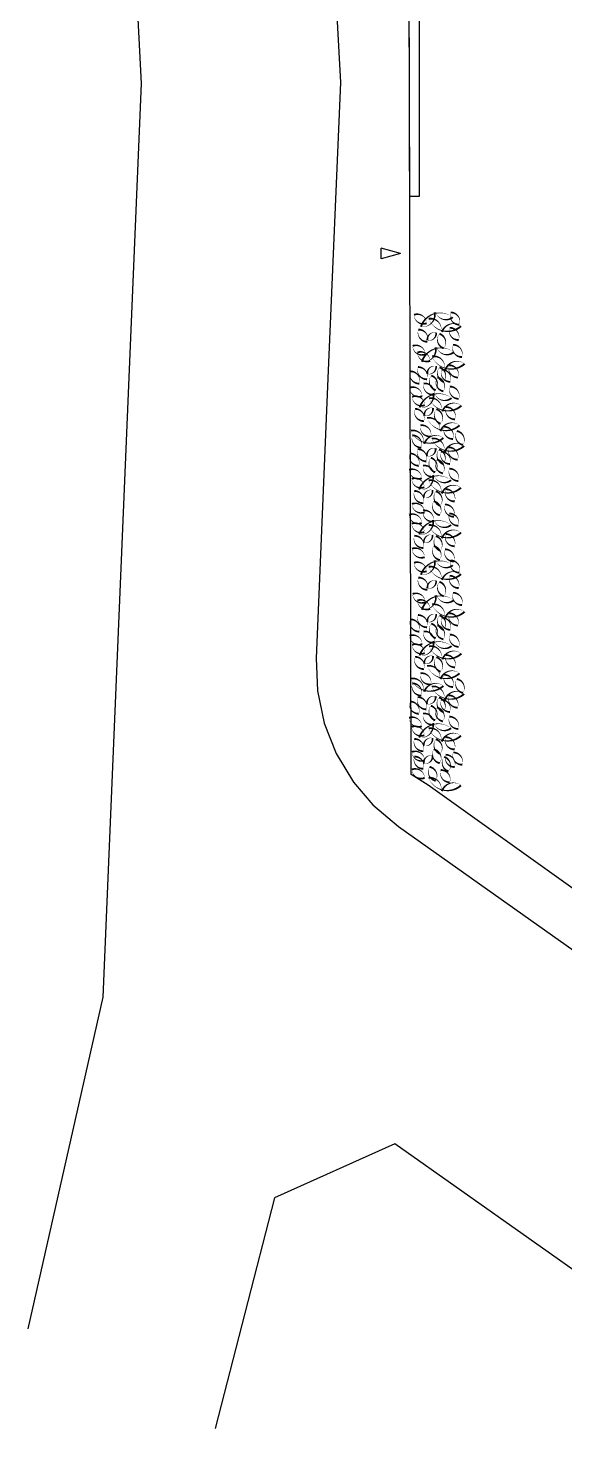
# Model space of a CAD drawing. Header units: metres. Extents: x -45 to 1930, y -347 to 488.
# Drawn here: x 126.15 to 139.92, y 52.62 to 88.86 of the extents above; entities that cross this region are included whole.
import ezdxf

# ---------------------------------------------------------------- set-up
doc = ezdxf.new("R2010")
doc.units = ezdxf.units.M
doc.layers.add('zariz.predmety', color=203, linetype='Continuous')

msp = doc.modelspace()

# ---------------------------------------------------------------- linework, layer by layer
at = {"layer": 'zariz.predmety', "color": 253, "linetype": 'Continuous', "ltscale": 0.001}
for p, q in [((133.071775, 108.593726), (134.158046, 87.469844)), ((135.936944, 84.540208), (135.881858, 107.557984)), ((136.181858, 107.557984), (136.178437, 84.540786)), ((134.158046, 87.469844), (133.849015, 80.079007)), ((136.178437, 84.540786), (135.936944, 84.540208)), ((135.205523, 82.942669), (135.205523, 83.214981)), ((135.703677, 83.078825), (135.205523, 83.214981)), ((135.703677, 83.078825), (135.205523, 82.942669)), ((133.849015, 80.079007), (133.539984, 72.688171)), ((133.539984, 72.688171), (133.569615, 71.855943)), ((133.569615, 71.855943), (133.741036, 71.026025)), ((133.741036, 71.026025), (134.046689, 70.243988)), ((134.046689, 70.243988), (134.491397, 69.506858)), ((134.491397, 69.506858), (134.9887, 68.923308)), ((134.9887, 68.923308), (135.646739, 68.366799)), ((135.646739, 68.366799), (149.066855, 58.872353)), ((135.558076, 60.221995), (132.470244, 58.834844)), ((146.298414, 52.623669), (135.558076, 60.221995)), ((132.470244, 58.834844), (130.947596, 52.914156))]:
    msp.add_line(p, q, dxfattribs=at)
msp.add_lwpolyline([(126.148976, 55.474895), (128.071548, 63.988856), (129.052328, 87.445361), (127.992548, 108.054081)], dxfattribs=at)
msp.add_lwpolyline([(159.556354, 52.888846), (136.414028, 69.42844), (135.972455, 69.702208), (135.881858, 107.557984), (139.956509, 107.355535), (150.356775, 107.138489), (166.585731, 106.219063), (164.989364, 90.543061), (162.702166, 78.285706), (161.10591, 69.277499), (159.664199, 56.993301)], close=True, dxfattribs=at)
for points in [[(136.370908, 81.290255, 0, 0, 0.520567051), (136.370908, 81.290255, 0, 0.05, 0.520567051), (136.047042, 81.505705, 0, 0.05, 0.520567051), (136.370908, 81.290255, 0.05, 0.05, 0)], [(136.225618, 81.201557, 0, 0, 0.520567051), (136.225618, 81.201557, 0, 0.05, 0.520567051), (136.578073, 81.571317, 0, 0.05, 0.520567051), (136.608832, 81.563724, 0, 0.05, 0.520567051), (137.042561, 81.443615, 0, 0.05, 0.520567051), (136.225618, 81.201557, 0.05, 0.05, 0)], [(137.214965, 81.253306, 0, 0, 0.520567051), (137.214965, 81.253306, 0, 0.05, 0.520567051), (136.98502, 81.567047, 0, 0.05, 0.520567051), (137.214965, 81.253306, 0.05, 0.05, 0)], [(137.255419, 81.215415, 0, 0, 0.520567051), (137.255419, 81.215415, 0, 0.05, 0.520567051), (136.767057, 81.065584, 0, 0.05, 0.520567051), (136.743955, 81.087265, 0, 0.05, 0.520567051), (136.424583, 81.404359, 0, 0.05, 0.520567051), (137.255419, 81.215415, 0.05, 0.05, 0)], [(137.191838, 80.859092, 0, 0, 0.520567051), (137.191838, 80.859092, 0, 0.05, 0.520567051), (136.961894, 81.172832, 0, 0.05, 0.520567051), (137.191838, 80.859092, 0.05, 0.05, 0)], [(136.161694, 81.127407, 0, 0, 0.520567051), (136.161694, 81.127407, 0, 0.05, 0.520567051), (136.391639, 80.813666, 0, 0.05, 0.520567051), (136.161694, 81.127407, 0.05, 0.05, 0)], [(136.392006, 80.849845, 0, 0, 0.520567051), (136.392006, 80.849845, 0, 0.05, 0.520567051), (136.614299, 81.049554, 0, 0.05, 0.520567051), (136.392006, 80.849845, 0.05, 0.05, 0)], [(136.811287, 80.645559, 0, 0, 0.520567051), (136.811287, 80.645559, 0, 0.05, 0.520567051), (136.700838, 81.018532, 0, 0.05, 0.520567051), (136.811287, 80.645559, 0.05, 0.05, 0)], [(136.337467, 80.491652, 0, 0, 0.520567051), (136.337467, 80.491652, 0, 0.05, 0.520567051), (136.013601, 80.707101, 0, 0.05, 0.520567051), (136.337467, 80.491652, 0.05, 0.05, 0)], [(136.46054, 80.322975, 0, 0, 0.520567051), (136.46054, 80.322975, 0, 0.05, 0.520567051), (136.136674, 80.538424, 0, 0.05, 0.520567051), (136.46054, 80.322975, 0.05, 0.05, 0)], [(136.249743, 80.303211, 0, 0, 0.520567051), (136.249743, 80.303211, 0, 0.05, 0.520567051), (136.602198, 80.672971, 0, 0.05, 0.520567051), (136.632956, 80.665379, 0, 0.05, 0.520567051), (137.066685, 80.54527, 0, 0.05, 0.520567051), (136.249743, 80.303211, 0.05, 0.05, 0)], [(137.345052, 80.248135, 0, 0, 0.520567051), (137.345052, 80.248135, 0, 0.05, 0.520567051), (136.856689, 80.098304, 0, 0.05, 0.520567051), (136.833588, 80.119984, 0, 0.05, 0.520567051), (136.514216, 80.437078, 0, 0.05, 0.520567051), (137.345052, 80.248135, 0.05, 0.05, 0)], [(137.27681, 80.422784, 0, 0, 0.520567051), (137.27681, 80.422784, 0, 0.05, 0.520567051), (137.046866, 80.736525, 0, 0.05, 0.520567051), (137.27681, 80.422784, 0.05, 0.05, 0)], [(136.149643, 80.164855, 0, 0, 0.520567051), (136.149643, 80.164855, 0, 0.05, 0.520567051), (136.379588, 79.851114, 0, 0.05, 0.520567051), (136.149643, 80.164855, 0.05, 0.05, 0)], [(136.39184, 79.988436, 0, 0, 0.520567051), (136.39184, 79.988436, 0, 0.05, 0.520567051), (136.614133, 80.188145, 0, 0.05, 0.520567051), (136.39184, 79.988436, 0.05, 0.05, 0)], [(136.811121, 79.78415, 0, 0, 0.520567051), (136.811121, 79.78415, 0, 0.05, 0.520567051), (136.700671, 80.157123, 0, 0.05, 0.520567051), (136.811121, 79.78415, 0.05, 0.05, 0)], [(136.983314, 79.785867, 0, 0, 0.520567051), (136.983314, 79.785867, 0, 0.05, 0.520567051), (136.75337, 80.099608, 0, 0.05, 0.520567051), (136.983314, 79.785867, 0.05, 0.05, 0)], [(137.179787, 79.89654, 0, 0, 0.520567051), (137.179787, 79.89654, 0, 0.05, 0.520567051), (136.949843, 80.210281, 0, 0.05, 0.520567051), (137.179787, 79.89654, 0.05, 0.05, 0)], [(135.95317, 80.054182, 0, 0, 0.520567051), (135.95317, 80.054182, 0, 0.05, 0.520567051), (136.183115, 79.740442, 0, 0.05, 0.520567051), (135.95317, 80.054182, 0.05, 0.05, 0)], [(136.293659, 79.742544, 0, 0, 0.520567051), (136.293659, 79.742544, 0, 0.05, 0.520567051), (136.56042, 79.459443, 0, 0.05, 0.520567051), (136.293659, 79.742544, 0.05, 0.05, 0)], [(136.602763, 79.572335, 0, 0, 0.520567051), (136.602763, 79.572335, 0, 0.05, 0.520567051), (136.492314, 79.945307, 0, 0.05, 0.520567051), (136.602763, 79.572335, 0.05, 0.05, 0)], [(136.645717, 79.899392, 0, 0, 0.520567051), (136.645717, 79.899392, 0, 0.05, 0.520567051), (136.801169, 79.542822, 0, 0.05, 0.520567051), (136.645717, 79.899392, 0.05, 0.05, 0)], [(136.25794, 79.418427, 0, 0, 0.520567051), (136.25794, 79.418427, 0, 0.05, 0.520567051), (135.934073, 79.633877, 0, 0.05, 0.520567051), (136.25794, 79.418427, 0.05, 0.05, 0)], [(136.324029, 79.186657, 0, 0, 0.520567051), (136.324029, 79.186657, 0, 0.05, 0.520567051), (136.000163, 79.402107, 0, 0.05, 0.520567051), (136.324029, 79.186657, 0.05, 0.05, 0)], [(136.193072, 79.127057, 0, 0, 0.520567051), (136.193072, 79.127057, 0, 0.05, 0.520567051), (136.545527, 79.496817, 0, 0.05, 0.520567051), (136.576285, 79.489224, 0, 0.05, 0.520567051), (137.010014, 79.369116, 0, 0.05, 0.520567051), (136.193072, 79.127057, 0.05, 0.05, 0)], [(137.265525, 79.17491, 0, 0, 0.520567051), (137.265525, 79.17491, 0, 0.05, 0.520567051), (136.777162, 79.025079, 0, 0.05, 0.520567051), (136.754061, 79.046759, 0, 0.05, 0.520567051), (136.434689, 79.363854, 0, 0.05, 0.520567051), (137.265525, 79.17491, 0.05, 0.05, 0)], [(137.197283, 79.34956, 0, 0, 0.520567051), (137.197283, 79.34956, 0, 0.05, 0.520567051), (136.967338, 79.6633, 0, 0.05, 0.520567051), (137.197283, 79.34956, 0.05, 0.05, 0)], [(136.070116, 79.091631, 0, 0, 0.520567051), (136.070116, 79.091631, 0, 0.05, 0.520567051), (136.30006, 78.77789, 0, 0.05, 0.520567051), (136.070116, 79.091631, 0.05, 0.05, 0)], [(136.312313, 78.915211, 0, 0, 0.520567051), (136.312313, 78.915211, 0, 0.05, 0.520567051), (136.534606, 79.114921, 0, 0.05, 0.520567051), (136.312313, 78.915211, 0.05, 0.05, 0)], [(136.731594, 78.710926, 0, 0, 0.520567051), (136.731594, 78.710926, 0, 0.05, 0.520567051), (136.621144, 79.083898, 0, 0.05, 0.520567051), (136.731594, 78.710926, 0.05, 0.05, 0)], [(137.10026, 78.823315, 0, 0, 0.520567051), (137.10026, 78.823315, 0, 0.05, 0.520567051), (136.870315, 79.137056, 0, 0.05, 0.520567051), (137.10026, 78.823315, 0.05, 0.05, 0)], [(136.214132, 78.669319, 0, 0, 0.520567051), (136.214132, 78.669319, 0, 0.05, 0.520567051), (136.480893, 78.386218, 0, 0.05, 0.520567051), (136.214132, 78.669319, 0.05, 0.05, 0)], [(137.216681, 78.66866, 0, 0, 0.520567051), (137.216681, 78.66866, 0, 0.05, 0.520567051), (136.728319, 78.518829, 0, 0.05, 0.520567051), (136.705217, 78.540509, 0, 0.05, 0.520567051), (136.385845, 78.857604, 0, 0.05, 0.520567051), (137.216681, 78.66866, 0.05, 0.05, 0)], [(137.051416, 78.317065, 0, 0, 0.520567051), (137.051416, 78.317065, 0, 0.05, 0.520567051), (136.821472, 78.630806, 0, 0.05, 0.520567051), (137.051416, 78.317065, 0.05, 0.05, 0)], [(136.800572, 78.345228, 0, 0, 0.520567051), (136.800572, 78.345228, 0, 0.05, 0.520567051), (136.31221, 78.195397, 0, 0.05, 0.520567051), (136.289109, 78.217078, 0, 0.05, 0.520567051), (135.969737, 78.534172, 0, 0.05, 0.520567051), (136.800572, 78.345228, 0.05, 0.05, 0)], [(136.237932, 78.096508, 0, 0, 0.520567051), (136.237932, 78.096508, 0, 0.05, 0.520567051), (136.007988, 78.410249, 0, 0.05, 0.520567051), (136.237932, 78.096508, 0.05, 0.05, 0)], [(137.333467, 78.140015, 0, 0, 0.520567051), (137.333467, 78.140015, 0, 0.05, 0.520567051), (136.845105, 77.990184, 0, 0.05, 0.520567051), (136.822003, 78.011864, 0, 0.05, 0.520567051), (136.502631, 78.328959, 0, 0.05, 0.520567051), (137.333467, 78.140015, 0.05, 0.05, 0)], [(137.148636, 78.52342, 0, 0, 0.520567051), (137.148636, 78.52342, 0, 0.05, 0.520567051), (137.304088, 78.166849, 0, 0.05, 0.520567051), (137.148636, 78.52342, 0.05, 0.05, 0)], [(135.941586, 77.946063, 0, 0, 0.520567051), (135.941586, 77.946063, 0, 0.05, 0.520567051), (136.17153, 77.632322, 0, 0.05, 0.520567051), (135.941586, 77.946063, 0.05, 0.05, 0)], [(136.138058, 78.056736, 0, 0, 0.520567051), (136.138058, 78.056736, 0, 0.05, 0.520567051), (136.368003, 77.742995, 0, 0.05, 0.520567051), (136.138058, 78.056736, 0.05, 0.05, 0)], [(136.380255, 77.880316, 0, 0, 0.520567051), (136.380255, 77.880316, 0, 0.05, 0.520567051), (136.602548, 78.080026, 0, 0.05, 0.520567051), (136.380255, 77.880316, 0.05, 0.05, 0)], [(136.799536, 77.676031, 0, 0, 0.520567051), (136.799536, 77.676031, 0, 0.05, 0.520567051), (136.689087, 78.049003, 0, 0.05, 0.520567051), (136.799536, 77.676031, 0.05, 0.05, 0)], [(136.97173, 77.677747, 0, 0, 0.520567051), (136.97173, 77.677747, 0, 0.05, 0.520567051), (136.741785, 77.991488, 0, 0.05, 0.520567051), (136.97173, 77.677747, 0.05, 0.05, 0)], [(137.168202, 77.78842, 0, 0, 0.520567051), (137.168202, 77.78842, 0, 0.05, 0.520567051), (136.938258, 78.102161, 0, 0.05, 0.520567051), (137.168202, 77.78842, 0.05, 0.05, 0)], [(136.246355, 77.310307, 0, 0, 0.520567051), (136.246355, 77.310307, 0, 0.05, 0.520567051), (135.922489, 77.525757, 0, 0.05, 0.520567051), (136.246355, 77.310307, 0.05, 0.05, 0)], [(136.282074, 77.634424, 0, 0, 0.520567051), (136.282074, 77.634424, 0, 0.05, 0.520567051), (136.548835, 77.351323, 0, 0.05, 0.520567051), (136.282074, 77.634424, 0.05, 0.05, 0)], [(136.591179, 77.464215, 0, 0, 0.520567051), (136.591179, 77.464215, 0, 0.05, 0.520567051), (136.480729, 77.837188, 0, 0.05, 0.520567051), (136.591179, 77.464215, 0.05, 0.05, 0)], [(136.634132, 77.791272, 0, 0, 0.520567051), (136.634132, 77.791272, 0, 0.05, 0.520567051), (136.789584, 77.434702, 0, 0.05, 0.520567051), (136.634132, 77.791272, 0.05, 0.05, 0)], [(137.185698, 77.24144, 0, 0, 0.520567051), (137.185698, 77.24144, 0, 0.05, 0.520567051), (136.955754, 77.555181, 0, 0.05, 0.520567051), (137.185698, 77.24144, 0.05, 0.05, 0)], [(136.312445, 77.078538, 0, 0, 0.520567051), (136.312445, 77.078538, 0, 0.05, 0.520567051), (135.988578, 77.293987, 0, 0.05, 0.520567051), (136.312445, 77.078538, 0.05, 0.05, 0)], [(136.181487, 77.018937, 0, 0, 0.520567051), (136.181487, 77.018937, 0, 0.05, 0.520567051), (136.533942, 77.388697, 0, 0.05, 0.520567051), (136.5647, 77.381105, 0, 0.05, 0.520567051), (136.99843, 77.260996, 0, 0.05, 0.520567051), (136.181487, 77.018937, 0.05, 0.05, 0)], [(137.25394, 77.06679, 0, 0, 0.520567051), (137.25394, 77.06679, 0, 0.05, 0.520567051), (136.765578, 76.916959, 0, 0.05, 0.520567051), (136.742476, 76.93864, 0, 0.05, 0.520567051), (136.423104, 77.255734, 0, 0.05, 0.520567051), (137.25394, 77.06679, 0.05, 0.05, 0)], [(136.058531, 76.983511, 0, 0, 0.520567051), (136.058531, 76.983511, 0, 0.05, 0.520567051), (136.288476, 76.66977, 0, 0.05, 0.520567051), (136.058531, 76.983511, 0.05, 0.05, 0)], [(136.300728, 76.807091, 0, 0, 0.520567051), (136.300728, 76.807091, 0, 0.05, 0.520567051), (136.523021, 77.006801, 0, 0.05, 0.520567051), (136.300728, 76.807091, 0.05, 0.05, 0)], [(136.720009, 76.602806, 0, 0, 0.520567051), (136.720009, 76.602806, 0, 0.05, 0.520567051), (136.60956, 76.975779, 0, 0.05, 0.520567051), (136.720009, 76.602806, 0.05, 0.05, 0)], [(137.088675, 76.715196, 0, 0, 0.520567051), (137.088675, 76.715196, 0, 0.05, 0.520567051), (136.858731, 77.028937, 0, 0.05, 0.520567051), (137.088675, 76.715196, 0.05, 0.05, 0)], [(136.319307, 76.434975, 0, 0, 0.520567051), (136.319307, 76.434975, 0, 0.05, 0.520567051), (135.995441, 76.650424, 0, 0.05, 0.520567051), (136.319307, 76.434975, 0.05, 0.05, 0)], [(136.282074, 76.484137, 0, 0, 0.520567051), (136.282074, 76.484137, 0, 0.05, 0.520567051), (136.548835, 76.201036, 0, 0.05, 0.520567051), (136.282074, 76.484137, 0.05, 0.05, 0)], [(136.554605, 76.718048, 0, 0, 0.520567051), (136.554605, 76.718048, 0, 0.05, 0.520567051), (136.710057, 76.361477, 0, 0.05, 0.520567051), (136.554605, 76.718048, 0.05, 0.05, 0)], [(137.07173, 76.32261, 0, 0, 0.520567051), (137.07173, 76.32261, 0, 0.05, 0.520567051), (136.841786, 76.636351, 0, 0.05, 0.520567051), (137.07173, 76.32261, 0.05, 0.05, 0)], [(136.246355, 76.16002, 0, 0, 0.520567051), (136.246355, 76.16002, 0, 0.05, 0.520567051), (135.922489, 76.37547, 0, 0.05, 0.520567051), (136.246355, 76.16002, 0.05, 0.05, 0)], [(136.312445, 75.928251, 0, 0, 0.520567051), (136.312445, 75.928251, 0, 0.05, 0.520567051), (135.988578, 76.1437, 0, 0.05, 0.520567051), (136.312445, 75.928251, 0.05, 0.05, 0)], [(136.181487, 75.86865, 0, 0, 0.520567051), (136.181487, 75.86865, 0, 0.05, 0.520567051), (136.533942, 76.23841, 0, 0.05, 0.520567051), (136.5647, 76.230818, 0, 0.05, 0.520567051), (136.99843, 76.110709, 0, 0.05, 0.520567051), (136.181487, 75.86865, 0.05, 0.05, 0)], [(137.25394, 75.916503, 0, 0, 0.520567051), (137.25394, 75.916503, 0, 0.05, 0.520567051), (136.765578, 75.766672, 0, 0.05, 0.520567051), (136.742476, 75.788353, 0, 0.05, 0.520567051), (136.423104, 76.105447, 0, 0.05, 0.520567051), (137.25394, 75.916503, 0.05, 0.05, 0)], [(137.185698, 76.091153, 0, 0, 0.520567051), (137.185698, 76.091153, 0, 0.05, 0.520567051), (136.955754, 76.404894, 0, 0.05, 0.520567051), (137.185698, 76.091153, 0.05, 0.05, 0)], [(136.058531, 75.833224, 0, 0, 0.520567051), (136.058531, 75.833224, 0, 0.05, 0.520567051), (136.288476, 75.519483, 0, 0.05, 0.520567051), (136.058531, 75.833224, 0.05, 0.05, 0)], [(136.300728, 75.656804, 0, 0, 0.520567051), (136.300728, 75.656804, 0, 0.05, 0.520567051), (136.523021, 75.856514, 0, 0.05, 0.520567051), (136.300728, 75.656804, 0.05, 0.05, 0)], [(136.720009, 75.452519, 0, 0, 0.520567051), (136.720009, 75.452519, 0, 0.05, 0.520567051), (136.60956, 75.825492, 0, 0.05, 0.520567051), (136.720009, 75.452519, 0.05, 0.05, 0)], [(137.088675, 75.564909, 0, 0, 0.520567051), (137.088675, 75.564909, 0, 0.05, 0.520567051), (136.858731, 75.878649, 0, 0.05, 0.520567051), (137.088675, 75.564909, 0.05, 0.05, 0)], [(136.319307, 75.284688, 0, 0, 0.520567051), (136.319307, 75.284688, 0, 0.05, 0.520567051), (135.995441, 75.500137, 0, 0.05, 0.520567051), (136.319307, 75.284688, 0.05, 0.05, 0)], [(136.554605, 75.567761, 0, 0, 0.520567051), (136.554605, 75.567761, 0, 0.05, 0.520567051), (136.710057, 75.21119, 0, 0.05, 0.520567051), (136.554605, 75.567761, 0.05, 0.05, 0)], [(137.07173, 75.172323, 0, 0, 0.520567051), (137.07173, 75.172323, 0, 0.05, 0.520567051), (136.841786, 75.486064, 0, 0.05, 0.520567051), (137.07173, 75.172323, 0.05, 0.05, 0)], [(136.370908, 74.92326, 0, 0, 0.520567051), (136.370908, 74.92326, 0, 0.05, 0.520567051), (136.047042, 75.13871, 0, 0.05, 0.520567051), (136.370908, 74.92326, 0.05, 0.05, 0)], [(136.225618, 74.834561, 0, 0, 0.520567051), (136.225618, 74.834561, 0, 0.05, 0.520567051), (136.578073, 75.204321, 0, 0.05, 0.520567051), (136.608832, 75.196729, 0, 0.05, 0.520567051), (137.042561, 75.07662, 0, 0.05, 0.520567051), (136.225618, 74.834561, 0.05, 0.05, 0)], [(137.255419, 74.84842, 0, 0, 0.520567051), (137.255419, 74.84842, 0, 0.05, 0.520567051), (136.767057, 74.698589, 0, 0.05, 0.520567051), (136.743955, 74.720269, 0, 0.05, 0.520567051), (136.424583, 75.037364, 0, 0.05, 0.520567051), (137.255419, 74.84842, 0.05, 0.05, 0)], [(137.214965, 74.886311, 0, 0, 0.520567051), (137.214965, 74.886311, 0, 0.05, 0.520567051), (136.98502, 75.200051, 0, 0.05, 0.520567051), (137.214965, 74.886311, 0.05, 0.05, 0)], [(136.161694, 74.760412, 0, 0, 0.520567051), (136.161694, 74.760412, 0, 0.05, 0.520567051), (136.391639, 74.446671, 0, 0.05, 0.520567051), (136.161694, 74.760412, 0.05, 0.05, 0)], [(136.392006, 74.482849, 0, 0, 0.520567051), (136.392006, 74.482849, 0, 0.05, 0.520567051), (136.614299, 74.682559, 0, 0.05, 0.520567051), (136.392006, 74.482849, 0.05, 0.05, 0)], [(136.811287, 74.278564, 0, 0, 0.520567051), (136.811287, 74.278564, 0, 0.05, 0.520567051), (136.700838, 74.651536, 0, 0.05, 0.520567051), (136.811287, 74.278564, 0.05, 0.05, 0)], [(137.191838, 74.492096, 0, 0, 0.520567051), (137.191838, 74.492096, 0, 0.05, 0.520567051), (136.961894, 74.805837, 0, 0.05, 0.520567051), (137.191838, 74.492096, 0.05, 0.05, 0)], [(136.337467, 74.124656, 0, 0, 0.520567051), (136.337467, 74.124656, 0, 0.05, 0.520567051), (136.013601, 74.340106, 0, 0.05, 0.520567051), (136.337467, 74.124656, 0.05, 0.05, 0)], [(136.249743, 73.936216, 0, 0, 0.520567051), (136.249743, 73.936216, 0, 0.05, 0.520567051), (136.602198, 74.305976, 0, 0.05, 0.520567051), (136.632956, 74.298383, 0, 0.05, 0.520567051), (137.066685, 74.178274, 0, 0.05, 0.520567051), (136.249743, 73.936216, 0.05, 0.05, 0)], [(137.27681, 74.055789, 0, 0, 0.520567051), (137.27681, 74.055789, 0, 0.05, 0.520567051), (137.046866, 74.36953, 0, 0.05, 0.520567051), (137.27681, 74.055789, 0.05, 0.05, 0)], [(136.46054, 73.955979, 0, 0, 0.520567051), (136.46054, 73.955979, 0, 0.05, 0.520567051), (136.136674, 74.171429, 0, 0.05, 0.520567051), (136.46054, 73.955979, 0.05, 0.05, 0)], [(137.345052, 73.881139, 0, 0, 0.520567051), (137.345052, 73.881139, 0, 0.05, 0.520567051), (136.856689, 73.731308, 0, 0.05, 0.520567051), (136.833588, 73.752989, 0, 0.05, 0.520567051), (136.514216, 74.070083, 0, 0.05, 0.520567051), (137.345052, 73.881139, 0.05, 0.05, 0)], [(135.95317, 73.687187, 0, 0, 0.520567051), (135.95317, 73.687187, 0, 0.05, 0.520567051), (136.183115, 73.373446, 0, 0.05, 0.520567051), (135.95317, 73.687187, 0.05, 0.05, 0)], [(136.149643, 73.79786, 0, 0, 0.520567051), (136.149643, 73.79786, 0, 0.05, 0.520567051), (136.379588, 73.484119, 0, 0.05, 0.520567051), (136.149643, 73.79786, 0.05, 0.05, 0)], [(136.39184, 73.62144, 0, 0, 0.520567051), (136.39184, 73.62144, 0, 0.05, 0.520567051), (136.614133, 73.82115, 0, 0.05, 0.520567051), (136.39184, 73.62144, 0.05, 0.05, 0)], [(136.602763, 73.205339, 0, 0, 0.520567051), (136.602763, 73.205339, 0, 0.05, 0.520567051), (136.492314, 73.578312, 0, 0.05, 0.520567051), (136.602763, 73.205339, 0.05, 0.05, 0)], [(136.811121, 73.417155, 0, 0, 0.520567051), (136.811121, 73.417155, 0, 0.05, 0.520567051), (136.700671, 73.790128, 0, 0.05, 0.520567051), (136.811121, 73.417155, 0.05, 0.05, 0)], [(136.983314, 73.418872, 0, 0, 0.520567051), (136.983314, 73.418872, 0, 0.05, 0.520567051), (136.75337, 73.732613, 0, 0.05, 0.520567051), (136.983314, 73.418872, 0.05, 0.05, 0)], [(137.179787, 73.529545, 0, 0, 0.520567051), (137.179787, 73.529545, 0, 0.05, 0.520567051), (136.949843, 73.843285, 0, 0.05, 0.520567051), (137.179787, 73.529545, 0.05, 0.05, 0)], [(136.25794, 73.051432, 0, 0, 0.520567051), (136.25794, 73.051432, 0, 0.05, 0.520567051), (135.934073, 73.266881, 0, 0.05, 0.520567051), (136.25794, 73.051432, 0.05, 0.05, 0)], [(136.293659, 73.375548, 0, 0, 0.520567051), (136.293659, 73.375548, 0, 0.05, 0.520567051), (136.56042, 73.092447, 0, 0.05, 0.520567051), (136.293659, 73.375548, 0.05, 0.05, 0)], [(136.645717, 73.532397, 0, 0, 0.520567051), (136.645717, 73.532397, 0, 0.05, 0.520567051), (136.801169, 73.175826, 0, 0.05, 0.520567051), (136.645717, 73.532397, 0.05, 0.05, 0)], [(137.197283, 72.982564, 0, 0, 0.520567051), (137.197283, 72.982564, 0, 0.05, 0.520567051), (136.967338, 73.296305, 0, 0.05, 0.520567051), (137.197283, 72.982564, 0.05, 0.05, 0)], [(136.324029, 72.819662, 0, 0, 0.520567051), (136.324029, 72.819662, 0, 0.05, 0.520567051), (136.000163, 73.035111, 0, 0.05, 0.520567051), (136.324029, 72.819662, 0.05, 0.05, 0)], [(136.193072, 72.760061, 0, 0, 0.520567051), (136.193072, 72.760061, 0, 0.05, 0.520567051), (136.545527, 73.129822, 0, 0.05, 0.520567051), (136.576285, 73.122229, 0, 0.05, 0.520567051), (137.010014, 73.00212, 0, 0.05, 0.520567051), (136.193072, 72.760061, 0.05, 0.05, 0)], [(137.265525, 72.807915, 0, 0, 0.520567051), (137.265525, 72.807915, 0, 0.05, 0.520567051), (136.777162, 72.658084, 0, 0.05, 0.520567051), (136.754061, 72.679764, 0, 0.05, 0.520567051), (136.434689, 72.996858, 0, 0.05, 0.520567051), (137.265525, 72.807915, 0.05, 0.05, 0)], [(136.070116, 72.724635, 0, 0, 0.520567051), (136.070116, 72.724635, 0, 0.05, 0.520567051), (136.30006, 72.410894, 0, 0.05, 0.520567051), (136.070116, 72.724635, 0.05, 0.05, 0)], [(136.312313, 72.548216, 0, 0, 0.520567051), (136.312313, 72.548216, 0, 0.05, 0.520567051), (136.534606, 72.747925, 0, 0.05, 0.520567051), (136.312313, 72.548216, 0.05, 0.05, 0)], [(137.216681, 72.301664, 0, 0, 0.520567051), (137.216681, 72.301664, 0, 0.05, 0.520567051), (136.728319, 72.151833, 0, 0.05, 0.520567051), (136.705217, 72.173514, 0, 0.05, 0.520567051), (136.385845, 72.490608, 0, 0.05, 0.520567051), (137.216681, 72.301664, 0.05, 0.05, 0)], [(136.731594, 72.34393, 0, 0, 0.520567051), (136.731594, 72.34393, 0, 0.05, 0.520567051), (136.621144, 72.716903, 0, 0.05, 0.520567051), (136.731594, 72.34393, 0.05, 0.05, 0)], [(137.10026, 72.45632, 0, 0, 0.520567051), (137.10026, 72.45632, 0, 0.05, 0.520567051), (136.870315, 72.770061, 0, 0.05, 0.520567051), (137.10026, 72.45632, 0.05, 0.05, 0)], [(136.800572, 71.978233, 0, 0, 0.520567051), (136.800572, 71.978233, 0, 0.05, 0.520567051), (136.31221, 71.828402, 0, 0.05, 0.520567051), (136.289109, 71.850082, 0, 0.05, 0.520567051), (135.969737, 72.167177, 0, 0.05, 0.520567051), (136.800572, 71.978233, 0.05, 0.05, 0)], [(136.214132, 72.302324, 0, 0, 0.520567051), (136.214132, 72.302324, 0, 0.05, 0.520567051), (136.480893, 72.019223, 0, 0.05, 0.520567051), (136.214132, 72.302324, 0.05, 0.05, 0)], [(137.051416, 71.95007, 0, 0, 0.520567051), (137.051416, 71.95007, 0, 0.05, 0.520567051), (136.821472, 72.263811, 0, 0.05, 0.520567051), (137.051416, 71.95007, 0.05, 0.05, 0)], [(137.148636, 72.156424, 0, 0, 0.520567051), (137.148636, 72.156424, 0, 0.05, 0.520567051), (137.304088, 71.799854, 0, 0.05, 0.520567051), (137.148636, 72.156424, 0.05, 0.05, 0)], [(136.237932, 71.729513, 0, 0, 0.520567051), (136.237932, 71.729513, 0, 0.05, 0.520567051), (136.007988, 72.043253, 0, 0.05, 0.520567051), (136.237932, 71.729513, 0.05, 0.05, 0)], [(137.333467, 71.77302, 0, 0, 0.520567051), (137.333467, 71.77302, 0, 0.05, 0.520567051), (136.845105, 71.623188, 0, 0.05, 0.520567051), (136.822003, 71.644869, 0, 0.05, 0.520567051), (136.502631, 71.961963, 0, 0.05, 0.520567051), (137.333467, 71.77302, 0.05, 0.05, 0)], [(137.168202, 71.421425, 0, 0, 0.520567051), (137.168202, 71.421425, 0, 0.05, 0.520567051), (136.938258, 71.735166, 0, 0.05, 0.520567051), (137.168202, 71.421425, 0.05, 0.05, 0)], [(135.941586, 71.579067, 0, 0, 0.520567051), (135.941586, 71.579067, 0, 0.05, 0.520567051), (136.17153, 71.265327, 0, 0.05, 0.520567051), (135.941586, 71.579067, 0.05, 0.05, 0)], [(136.138058, 71.68974, 0, 0, 0.520567051), (136.138058, 71.68974, 0, 0.05, 0.520567051), (136.368003, 71.375999, 0, 0.05, 0.520567051), (136.138058, 71.68974, 0.05, 0.05, 0)], [(136.380255, 71.513321, 0, 0, 0.520567051), (136.380255, 71.513321, 0, 0.05, 0.520567051), (136.602548, 71.71303, 0, 0.05, 0.520567051), (136.380255, 71.513321, 0.05, 0.05, 0)], [(136.591179, 71.09722, 0, 0, 0.520567051), (136.591179, 71.09722, 0, 0.05, 0.520567051), (136.480729, 71.470192, 0, 0.05, 0.520567051), (136.591179, 71.09722, 0.05, 0.05, 0)], [(136.634132, 71.424277, 0, 0, 0.520567051), (136.634132, 71.424277, 0, 0.05, 0.520567051), (136.789584, 71.067707, 0, 0.05, 0.520567051), (136.634132, 71.424277, 0.05, 0.05, 0)], [(136.799536, 71.309035, 0, 0, 0.520567051), (136.799536, 71.309035, 0, 0.05, 0.520567051), (136.689087, 71.682008, 0, 0.05, 0.520567051), (136.799536, 71.309035, 0.05, 0.05, 0)], [(136.97173, 71.310752, 0, 0, 0.520567051), (136.97173, 71.310752, 0, 0.05, 0.520567051), (136.741785, 71.624493, 0, 0.05, 0.520567051), (136.97173, 71.310752, 0.05, 0.05, 0)], [(136.246355, 70.943312, 0, 0, 0.520567051), (136.246355, 70.943312, 0, 0.05, 0.520567051), (135.922489, 71.158762, 0, 0.05, 0.520567051), (136.246355, 70.943312, 0.05, 0.05, 0)], [(136.181487, 70.651942, 0, 0, 0.520567051), (136.181487, 70.651942, 0, 0.05, 0.520567051), (136.533942, 71.021702, 0, 0.05, 0.520567051), (136.5647, 71.014109, 0, 0.05, 0.520567051), (136.99843, 70.894001, 0, 0.05, 0.520567051), (136.181487, 70.651942, 0.05, 0.05, 0)], [(136.282074, 71.267429, 0, 0, 0.520567051), (136.282074, 71.267429, 0, 0.05, 0.520567051), (136.548835, 70.984328, 0, 0.05, 0.520567051), (136.282074, 71.267429, 0.05, 0.05, 0)], [(137.185698, 70.874445, 0, 0, 0.520567051), (137.185698, 70.874445, 0, 0.05, 0.520567051), (136.955754, 71.188185, 0, 0.05, 0.520567051), (137.185698, 70.874445, 0.05, 0.05, 0)], [(136.312445, 70.711542, 0, 0, 0.520567051), (136.312445, 70.711542, 0, 0.05, 0.520567051), (135.988578, 70.926992, 0, 0.05, 0.520567051), (136.312445, 70.711542, 0.05, 0.05, 0)], [(136.300728, 70.440096, 0, 0, 0.520567051), (136.300728, 70.440096, 0, 0.05, 0.520567051), (136.523021, 70.639806, 0, 0.05, 0.520567051), (136.300728, 70.440096, 0.05, 0.05, 0)], [(137.25394, 70.699795, 0, 0, 0.520567051), (137.25394, 70.699795, 0, 0.05, 0.520567051), (136.765578, 70.549964, 0, 0.05, 0.520567051), (136.742476, 70.571644, 0, 0.05, 0.520567051), (136.423104, 70.888739, 0, 0.05, 0.520567051), (137.25394, 70.699795, 0.05, 0.05, 0)], [(137.088675, 70.3482, 0, 0, 0.520567051), (137.088675, 70.3482, 0, 0.05, 0.520567051), (136.858731, 70.661941, 0, 0.05, 0.520567051), (137.088675, 70.3482, 0.05, 0.05, 0)], [(136.319307, 70.067979, 0, 0, 0.520567051), (136.319307, 70.067979, 0, 0.05, 0.520567051), (135.995441, 70.283429, 0, 0.05, 0.520567051), (136.319307, 70.067979, 0.05, 0.05, 0)], [(136.058531, 70.616516, 0, 0, 0.520567051), (136.058531, 70.616516, 0, 0.05, 0.520567051), (136.288476, 70.302775, 0, 0.05, 0.520567051), (136.058531, 70.616516, 0.05, 0.05, 0)], [(136.554605, 70.351052, 0, 0, 0.520567051), (136.554605, 70.351052, 0, 0.05, 0.520567051), (136.710057, 69.994482, 0, 0.05, 0.520567051), (136.554605, 70.351052, 0.05, 0.05, 0)], [(136.720009, 70.235811, 0, 0, 0.520567051), (136.720009, 70.235811, 0, 0.05, 0.520567051), (136.60956, 70.608783, 0, 0.05, 0.520567051), (136.720009, 70.235811, 0.05, 0.05, 0)], [(136.058531, 70.165156, 0, 0, 0.520567051), (136.058531, 70.165156, 0, 0.05, 0.520567051), (136.288476, 69.851415, 0, 0.05, 0.520567051), (136.058531, 70.165156, 0.05, 0.05, 0)], [(136.300728, 69.988737, 0, 0, 0.520567051), (136.300728, 69.988737, 0, 0.05, 0.520567051), (136.523021, 70.188446, 0, 0.05, 0.520567051), (136.300728, 69.988737, 0.05, 0.05, 0)], [(136.932486, 69.784451, 0, 0, 0.520567051), (136.932486, 69.784451, 0, 0.05, 0.520567051), (136.822036, 70.157424, 0, 0.05, 0.520567051), (136.932486, 69.784451, 0.05, 0.05, 0)], [(137.088675, 69.896841, 0, 0, 0.520567051), (137.088675, 69.896841, 0, 0.05, 0.520567051), (136.858731, 70.210582, 0, 0.05, 0.520567051), (137.088675, 69.896841, 0.05, 0.05, 0)], [(137.284229, 69.955615, 0, 0, 0.520567051), (137.284229, 69.955615, 0, 0.05, 0.520567051), (137.054284, 70.269355, 0, 0.05, 0.520567051), (137.284229, 69.955615, 0.05, 0.05, 0)], [(136.319307, 69.61662, 0, 0, 0.520567051), (136.319307, 69.61662, 0, 0.05, 0.520567051), (135.995441, 69.83207, 0, 0.05, 0.520567051), (136.319307, 69.61662, 0.05, 0.05, 0)], [(136.448377, 69.899693, 0, 0, 0.520567051), (136.448377, 69.899693, 0, 0.05, 0.520567051), (136.60383, 69.543123, 0, 0.05, 0.520567051), (136.448377, 69.899693, 0.05, 0.05, 0)], [(137.25394, 69.425363, 0, 0, 0.520567051), (137.25394, 69.425363, 0, 0.05, 0.520567051), (136.765578, 69.275532, 0, 0.05, 0.520567051), (136.742476, 69.297213, 0, 0.05, 0.520567051), (136.423104, 69.614307, 0, 0.05, 0.520567051), (137.25394, 69.425363, 0.05, 0.05, 0)], [(136.965503, 69.504255, 0, 0, 0.520567051), (136.965503, 69.504255, 0, 0.05, 0.520567051), (136.735558, 69.817996, 0, 0.05, 0.520567051), (136.965503, 69.504255, 0.05, 0.05, 0)]]:
    msp.add_lwpolyline(points, format="xyseb", close=True, dxfattribs=at)

doc.saveas('drawing.dxf')
